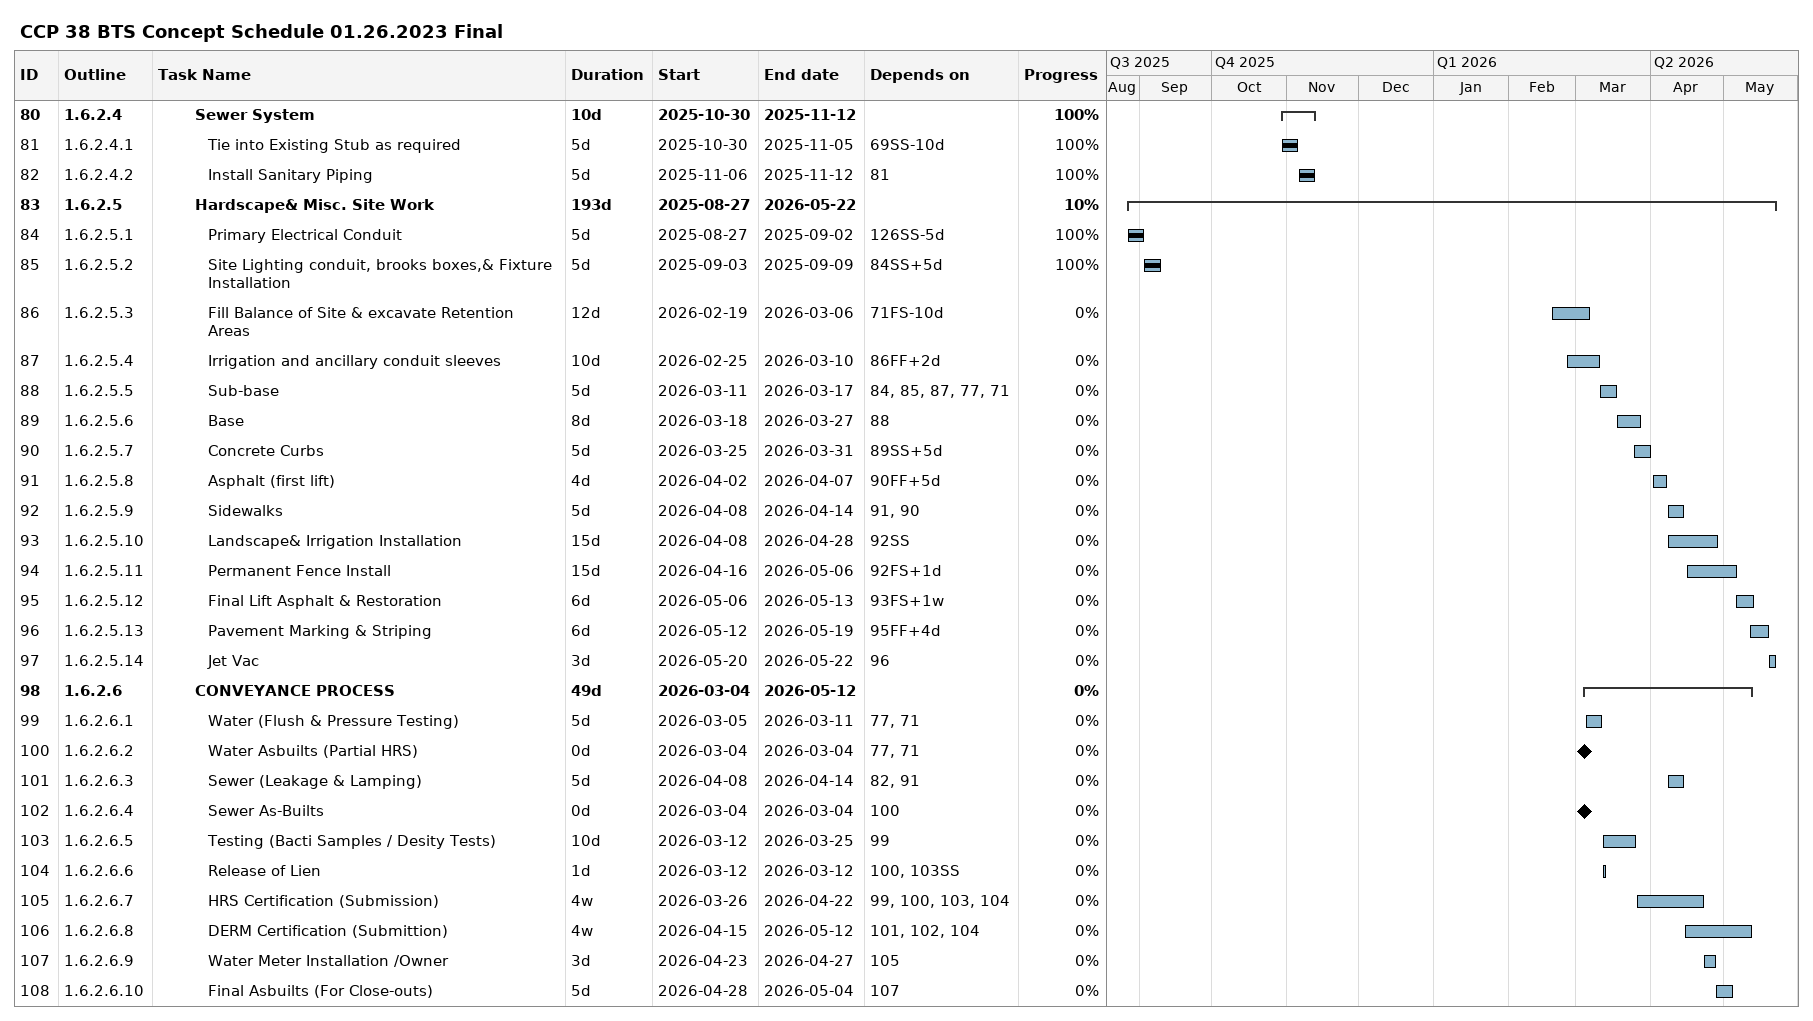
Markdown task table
CCP 38 BTS Concept Schedule 01.26.2023 Final

| ID | WBS | Task | Duration | Start | Finish | Predecessors | % complete |
|---|---|---|---|---|---|---|---|
| 80 | 1.6.2.4 | **Sewer System** | 10d | 2025-10-30 | 2025-11-12 |  | 100 |
| 81 | 1.6.2.4.1 | Tie into Existing Stub as required | 5d | 2025-10-30 | 2025-11-05 | 69SS-10d | 100 |
| 82 | 1.6.2.4.2 | Install Sanitary Piping | 5d | 2025-11-06 | 2025-11-12 | 81 | 100 |
| 83 | 1.6.2.5 | **Hardscape& Misc. Site Work** | 193d | 2025-08-27 | 2026-05-22 |  | 10 |
| 84 | 1.6.2.5.1 | Primary Electrical Conduit | 5d | 2025-08-27 | 2025-09-02 | 126SS-5d | 100 |
| 85 | 1.6.2.5.2 | Site Lighting conduit, brooks boxes,& Fixture Installation | 5d | 2025-09-03 | 2025-09-09 | 84SS+5d | 100 |
| 86 | 1.6.2.5.3 | Fill Balance of Site & excavate Retention Areas | 12d | 2026-02-19 | 2026-03-06 | 71FS-10d | 0 |
| 87 | 1.6.2.5.4 | Irrigation and ancillary conduit sleeves | 10d | 2026-02-25 | 2026-03-10 | 86FF+2d | 0 |
| 88 | 1.6.2.5.5 | Sub-base | 5d | 2026-03-11 | 2026-03-17 | 84, 85, 87, 77, 71 | 0 |
| 89 | 1.6.2.5.6 | Base | 8d | 2026-03-18 | 2026-03-27 | 88 | 0 |
| 90 | 1.6.2.5.7 | Concrete Curbs | 5d | 2026-03-25 | 2026-03-31 | 89SS+5d | 0 |
| 91 | 1.6.2.5.8 | Asphalt (first lift) | 4d | 2026-04-02 | 2026-04-07 | 90FF+5d | 0 |
| 92 | 1.6.2.5.9 | Sidewalks | 5d | 2026-04-08 | 2026-04-14 | 91, 90 | 0 |
| 93 | 1.6.2.5.10 | Landscape& Irrigation Installation | 15d | 2026-04-08 | 2026-04-28 | 92SS | 0 |
| 94 | 1.6.2.5.11 | Permanent Fence Install | 15d | 2026-04-16 | 2026-05-06 | 92FS+1d | 0 |
| 95 | 1.6.2.5.12 | Final Lift Asphalt & Restoration | 6d | 2026-05-06 | 2026-05-13 | 93FS+1w | 0 |
| 96 | 1.6.2.5.13 | Pavement Marking & Striping | 6d | 2026-05-12 | 2026-05-19 | 95FF+4d | 0 |
| 97 | 1.6.2.5.14 | Jet Vac | 3d | 2026-05-20 | 2026-05-22 | 96 | 0 |
| 98 | 1.6.2.6 | **CONVEYANCE PROCESS** | 49d | 2026-03-04 | 2026-05-12 |  | 0 |
| 99 | 1.6.2.6.1 | Water (Flush & Pressure Testing) | 5d | 2026-03-05 | 2026-03-11 | 77, 71 | 0 |
| 100 | 1.6.2.6.2 | Water Asbuilts (Partial HRS) | 0d | 2026-03-04 | 2026-03-04 | 77, 71 | 0 |
| 101 | 1.6.2.6.3 | Sewer (Leakage & Lamping) | 5d | 2026-04-08 | 2026-04-14 | 82, 91 | 0 |
| 102 | 1.6.2.6.4 | Sewer As-Builts | 0d | 2026-03-04 | 2026-03-04 | 100 | 0 |
| 103 | 1.6.2.6.5 | Testing (Bacti Samples / Desity Tests) | 10d | 2026-03-12 | 2026-03-25 | 99 | 0 |
| 104 | 1.6.2.6.6 | Release of Lien | 1d | 2026-03-12 | 2026-03-12 | 100, 103SS | 0 |
| 105 | 1.6.2.6.7 | HRS Certification (Submission) | 4w | 2026-03-26 | 2026-04-22 | 99, 100, 103, 104 | 0 |
| 106 | 1.6.2.6.8 | DERM Certification (Submittion) | 4w | 2026-04-15 | 2026-05-12 | 101, 102, 104 | 0 |
| 107 | 1.6.2.6.9 | Water Meter Installation /Owner | 3d | 2026-04-23 | 2026-04-27 | 105 | 0 |
| 108 | 1.6.2.6.10 | Final Asbuilts (For Close-outs) | 5d | 2026-04-28 | 2026-05-04 | 107 | 0 |
